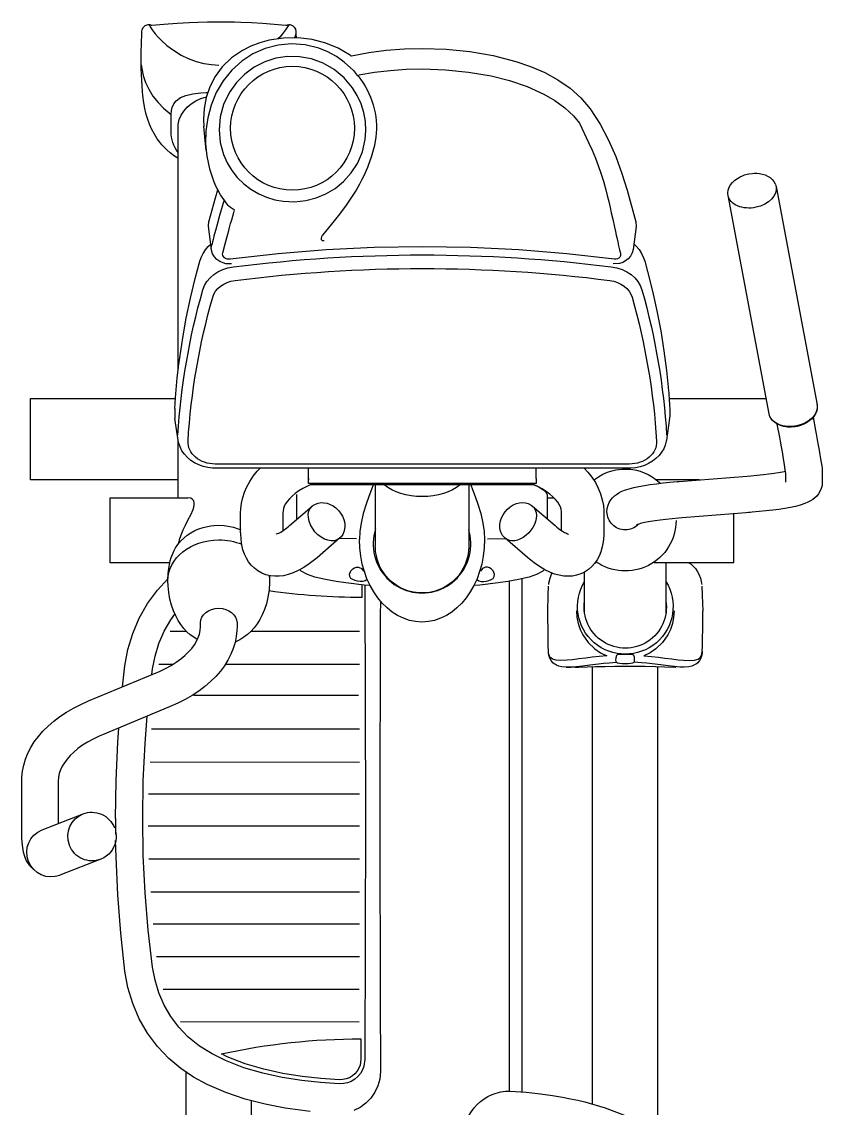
# Model space of a CAD drawing. Header units: millimetres. Extents: x 29224 to 62779, y 35576 to 54938.
# Drawn here: x 56113 to 56731, y 36821 to 37659 of the extents above; entities that cross this region are included whole.
import ezdxf

# ---------------------------------------------------------------- set-up
doc = ezdxf.new("R2010")
doc.units = ezdxf.units.MM
doc.set_wipeout_variables(frame=1)
doc.linetypes.add('IC050MMSOLID', pattern=[0])

# ---------------------------------------------------------------- blocks, each defined once
blk = doc.blocks.new('A$C13C06CBC')
blk.add_wipeout([(1829.48, 197.26), (1829.48, 7.95), (1892.16, 7.95), (1892.16, 197.26), (1965.02, 197.35), (1985.69, 199.95), (2008.44, 207.36), (2026.66, 217.44), (2048.05, 235.47), (2060.88, 252.2), (2069.61, 268.59), (2075.06, 283.38), (2078.28, 298.73), (2078.9, 303.07), (2082, 303.07), (2082, 303.51), (2082.48, 304.59), (2082.7, 310.85), (2081.13, 312.48), (2079.24, 312.21), (2077.18, 325.37), (2071.63, 344.48), (2062.2, 363.42), (2053.15, 376.32), (2040.34, 389.74), (2021.46, 403.71), (1998.97, 414.08), (1974.85, 419.56), (1937.72, 420.42), (1892.16, 420.42), (1892.16, 426.11), (1959.61, 426.11), (1963.03, 427.46), (1964.62, 430.78), (1966.62, 459.41), (1968.95, 459.41), (1970.45, 460.97), (1970.23, 467.36), (1969.25, 468.72), (1966.82, 468.81), (1962.63, 525.71), (1960.65, 534.25), (1954.8, 545.25), (1949.53, 551.35), (1942.09, 557.04), (1934.32, 560.8), (1928.44, 562.52), (1921.35, 563.37), (1892.16, 563.37), (1892.16, 609.73), (1829.48, 609.73), (1829.48, 563.5), (1358.77, 563.5), (1345.38, 555.12), (1336.69, 547), (1322.14, 528.17), (1311.56, 506.92), (1306.2, 490.63), (1249.39, 489.93), (1238.75, 504.05), (1208.74, 526.91), (1185.13, 535.66), (1158.23, 539.57), (1100, 544.14), (1041.51, 545.05), (982.84, 542.32), (925.97, 535.66), (894.72, 523.31), (873.61, 508.51), (863.07, 497.82), (859.18, 492.65), (857.66, 490.63), (497.63, 490.63), (497.66, 509.49), (496.56, 517.83), (494.72, 521.08), (492.65, 522.98), (488.57, 524.67), (483.34, 525.11), (435.38, 524.85), (429.13, 523.68), (423.7, 521.26), (420.03, 518.36), (417.16, 514.87), (417, 549.34), (379.43, 549.34), (378.38, 560.81), (377.53, 571.76), (374.91, 591), (371.58, 604.12), (366.49, 612.67), (361.11, 616.39), (351.5, 617.68), (337.08, 616.42), (305.69, 610.99), (302.26, 612.55), (298.07, 613.76), (291.04, 612.8), (127.01, 581.99), (120.88, 578.2), (117.1, 569.26), (117.46, 560.34), (120.79, 552.16), (125.72, 546.98), (130.92, 545), (137.93, 545.77), (290.54, 574.44), (290.27, 499.49), (261.35, 496.47), (230.68, 491.54), (207.8, 486.73), (183.27, 480.27), (177.22, 477.27), (171.54, 472.43), (157.91, 474.06), (130.12, 467.13), (103.99, 458.27), (73, 442.35), (48, 418.46), (32.59, 386.95), (24.58, 354.83), (20.89, 318.36), (22.02, 281.3), (26.21, 254.34), (23.02, 248.64), (16.41, 234.55), (13.5, 221.92), (12.51, 211.71), (6.7, 211.33), (2.79, 208.8), (2.03, 206.13), (2.77, 203.84), (1.17, 185.79), (0, 152.13), (0.4, 132.65), (1.07, 119.9), (2.04, 107.81), (2.77, 100.41), (2.11, 98.43), (3.53, 94.63), (7.61, 92.77), (21.87, 92.25), (36.14, 92.28), (47.65, 92.79), (64.76, 94.54), (77.08, 97.9), (86.68, 102.37), (91.48, 105.53), (97.81, 110.98), (101.12, 114.64), (105.25, 120.52), (151.69, 120.67), (266.73, 120.92), (282.26, 119.32), (289.97, 118.62), (289.97, 6.69), (353.23, 6.69), (353.23, 120.67), (367.01, 120.67), (367.01, 68.34), (417.16, 68.34), (417.16, 114.34), (429.64, 112.82), (454.25, 93.84), (465.73, 88.15), (483.97, 81.91), (512.82, 77.72), (521.07, 57.99), (527.83, 42.75), (537.55, 27.07), (555.32, 9.73), (570.9, 2.24), (585.5, 0), (622.41, 0), (634.88, 0.6), (644.14, 2.52), (650.64, 6.12), (657.69, 14.63), (659.51, 22.35), (658.84, 27.62), (647, 58.05), (642.58, 66.39), (637.27, 70.62), (632.07, 72.46), (658.61, 73.43), (690.05, 75.41), (713.86, 77.6), (737.52, 80.58), (750.92, 83.77), (762.95, 88.15), (774.58, 93.95), (785.11, 100.85), (792.76, 107.06), (803.32, 118.1), (809.97, 126.94), (867.27, 126.94), (871.04, 114.49), (880.72, 93.26), (890.67, 78.46), (903.56, 64.6), (916.82, 54.51), (1484.45, 54.07), (1506.88, 59.44), (1521.99, 72.91), (1527.92, 85.32), (1530.65, 106.96), (1533.54, 148.29), (1536.52, 149.18), (1536.98, 150.21), (1536.98, 158.16), (1535.7, 158.16), (1533.37, 158.16), (1531.96, 178.42), (1530.94, 188.5), (1529.79, 190.11), (1524.67, 191.45), (1462.19, 191.45), (1462.19, 197.26), (1828.56, 197.26)])
at = {"linetype": 'IC050MMSOLID'}
for p, q in [((127.01, 581.99), (295.46, 613.63)), ((306.86, 610.99), (304.51, 610.99)), ((302.4, 576.66), (133.96, 545.03)), ((290.54, 499.48), (290.54, 574.44)), ((417, 549.34), (379.43, 549.34)), ((417.16, 549.34), (417, 549.34)), ((417.16, 548.09), (417, 548.09)), ((417.16, 548.09), (417, 548.09)), ((417.16, 549.34), (417.16, 548.09)), ((417.16, 548.09), (417.16, 488.06)), ((353.23, 522.91), (353.23, 489.62)), ((417.16, 497.01), (455, 497.01)), ((497.63, 490.63), (857.66, 490.63)), ((341.11, 468.76), (341.13, 149.36)), ((378.39, 451.56), (377.86, 451.56)), ((417.16, 443.29), (417.16, 442.5)), ((834.71, 440.48), (497.64, 440.48)), ((455.01, 434.32), (424.4, 434.32)), ((367.01, 405.47), (367.01, 410.62)), ((373.63, 394.21), (388.57, 411.56)), ((392.38, 416.54), (378.67, 416.53)), ((352.22, 396.82), (344.23, 396.81)), ((352.29, 396.83), (354.81, 396.83)), ((354.81, 396.83), (356.1, 396.83)), ((356.1, 396.83), (356.1, 221.3)), ((429.53, 385.83), (825.26, 385.83)), ((431.43, 376), (824.51, 376)), ((443.96, 262.65), (434.19, 262.65)), ((356.1, 221.3), (344.24, 221.29)), ((352.3, 221.31), (353.58, 221.31)), ((353.61, 221.31), (353.61, 221.3)), ((388.56, 206.65), (373.62, 224.03)), ((383.79, 212.21), (364.51, 212.21)), ((378.64, 201.51), (392.49, 201.53)), ((831.99, 177.09), (869.53, 177.09)), ((867.27, 126.94), (809.97, 126.94)), ((269.28, 120.67), (79.15, 120.67)), ((322.71, 120.7), (305.86, 118.22)), ((367.01, 120.67), (323.23, 120.67)), ((645.82, 61.04), (658.24, 29.41)), ((623.23, 15.66), (610.81, 47.3))]:
    blk.add_line(p, q, dxfattribs=at)
at = {"linetype": 'Continuous'}
for p, q in [((469.92, 177.04), (469.97, 260.65)), ((495.33, 157.15), (495.39, 260.63)), ((519.49, 259.94), (519.49, 132.69)), ((545.21, 100.2), (545.31, 260.6)), ((570.82, 99.12), (570.92, 260.59)), ((595.32, 97.9), (595.42, 260.57)), ((620.09, 97.65), (620.19, 260.56)), ((645.52, 98.03), (645.61, 260.54)), ((670.91, 99.52), (671.01, 260.53)), ((695.62, 101.52), (695.71, 260.51)), ((720.78, 104.04), (720.87, 260.5)), ((745.96, 109.18), (746.05, 260.48)), ((771.03, 122.55), (771.11, 260.46)), ((469.88, 114.5), (469.89, 126.98)), ((495.3, 105.9), (495.31, 116.98))]:
    blk.add_line(p, q, dxfattribs=at)
at = {"linetype": 'IC050MMSOLID'}
for points in [[(294.72, 613.46), (295.96, 613.71), (297.45, 613.79)], [(297.45, 613.79), (297.64, 613.79)], [(297.64, 613.79), (298.07, 613.76), (300.18, 613.37), (302.26, 612.55), (304.26, 611.31), (306.14, 609.68), (307.85, 607.69), (309.34, 605.39), (310.58, 602.85), (311.54, 600.12), (312.02, 598.21)], [(305.03, 610.64), (315.24, 612.56), (317.75, 613.03), (322.29, 613.86), (326.5, 614.63), (330.38, 615.31), (333.91, 615.91), (337.08, 616.42), (339.91, 616.86), (342.4, 617.21), (344.64, 617.48), (346.98, 617.66), (347.97, 617.68), (355.04, 617.68), (357.57, 617.47), (360.01, 616.86), (362.21, 615.92), (364.13, 614.75), (365.78, 613.4), (367.2, 611.94), (368.42, 610.37), (369.51, 608.64), (370.54, 606.64), (371.58, 604.12), (372.74, 600.59), (373.7, 596.93), (374.51, 593.17), (375.31, 588.82), (376.02, 584.27), (376.66, 579.47), (377.26, 574.42), (377.8, 569.1), (378.3, 563.54), (378.43, 561.92), (382.59, 509.55), (382.82, 506.77), (383.28, 501.75), (383.77, 497.06), (384.29, 492.73), (384.83, 488.78), (385.38, 485.24), (385.94, 482.16), (386.48, 479.55), (386.99, 477.46), (387.39, 476.05), (387.7, 475.1), (387.9, 474.59), (387.95, 474.46)], [(312.02, 598.21), (312.3, 596.68), (312.57, 593.78), (312.52, 590.91), (312.14, 588.13), (311.43, 585.52), (310.41, 583.13), (309.09, 581.03), (307.51, 579.28), (305.71, 577.93), (303.75, 577.02), (302.24, 576.63)], [(348.21, 589.48), (348.12, 589.47), (347.69, 589.43), (346.84, 589.34), (345.51, 589.16), (343.69, 588.9), (341.37, 588.54), (338.59, 588.09), (335.39, 587.54), (331.77, 586.91), (327.78, 586.19), (323.43, 585.39), (320.45, 584.84), (310.28, 582.92)], [(377.86, 451.56), (375.32, 451.77), (372.88, 452.39), (370.69, 453.32), (368.77, 454.5), (367.11, 455.84), (365.7, 457.3), (364.48, 458.87), (363.38, 460.6), (362.36, 462.6), (361.31, 465.12), (360.16, 468.65), (359.2, 472.31), (358.39, 476.07), (357.59, 480.42), (356.88, 484.97), (356.23, 489.77), (355.64, 494.83), (355.09, 500.14), (354.6, 505.71), (354.47, 507.32), (350.31, 559.69), (350.08, 562.47), (349.62, 567.49), (349.12, 572.18), (348.61, 576.52), (348.07, 580.47), (347.51, 584), (346.96, 587.09), (346.5, 589.32)], [(355.04, 589.47), (347.97, 589.47)], [(117.31, 561.04), (116.92, 563.97), (116.86, 565.19), (116.89, 567.2), (117.1, 569.26), (117.52, 571.4), (118.16, 573.51), (119.06, 575.53), (120.19, 577.39), (121.57, 579.02), (123.16, 580.36), (124.94, 581.36), (125.63, 581.63)], [(133.31, 544.93), (132, 544.87), (129.84, 545.14), (127.64, 545.9), (125.72, 546.98), (123.91, 548.42), (122.25, 550.17), (120.79, 552.16), (119.57, 554.28), (118.72, 556.18), (118.15, 557.75), (117.61, 559.65), (117.31, 561.04)], [(133.7, 544.98), (133.31, 544.93)], [(417.14, 514.84), (418.38, 516.54), (420.03, 518.36), (421.72, 519.87), (423.7, 521.26), (426.12, 522.55), (429.13, 523.68), (433.02, 524.56), (433.93, 524.69)], [(435.38, 524.85), (442.13, 525.08), (454.65, 525.52)], [(485.47, 525.04), (486.53, 524.97)], [(487.18, 524.87), (485.87, 525.02)], [(486.53, 524.97), (486.81, 524.95)], [(486.81, 524.95), (488.57, 524.67), (490.84, 523.96), (492.65, 522.98), (494.29, 521.58), (495.14, 520.57), (495.75, 519.62), (496.26, 518.63), (496.86, 517.04), (497.41, 514.64), (497.7, 511.17)], [(488.98, 480.01), (489.48, 485.81), (490.06, 491.21), (490.67, 496.14), (491.38, 501.58), (491.98, 506.37), (492.41, 510.51), (492.65, 515.33), (492.39, 519.1), (491.55, 521.87), (490.01, 523.76), (487.6, 524.79), (487.18, 524.87)], [(497.7, 511.21), (497.63, 507.78), (497.27, 503.61), (496.68, 498.71), (495.92, 492.99), (495.09, 486.41), (494.65, 482.41), (494.27, 478.16)], [(454.25, 503.37), (459.26, 502.99), (464.05, 502.02), (468.65, 500.47), (472.86, 498.41), (478.71, 494.3), (483.63, 489.16), (486.58, 484.85), (488.98, 480.01)], [(497.84, 504.58), (497.86, 503.35), (497.79, 496.02), (497.58, 488.9), (497.33, 481.1), (497.17, 473.51), (497.1, 465.68), (497.17, 457.75), (497.34, 450.04), (497.56, 442.81), (497.77, 436.16), (497.87, 429.74), (497.85, 427.37)], [(497.84, 504.67), (497.85, 504.45)], [(171.54, 472.43), (172.9, 473.86), (175.7, 476.28), (178.74, 478.27), (181.97, 479.82), (184.58, 480.71), (192.64, 482.92), (207.8, 486.73), (223.03, 490.09), (238.32, 493), (253.66, 495.46), (269.04, 497.47), (281.76, 498.79)], [(281.76, 498.79), (282.33, 498.85)], [(305.78, 499.88), (322.64, 497.43)], [(322.56, 497.44), (323.42, 497.3), (326.43, 496.53), (329.32, 495.32), (332.05, 493.71), (334.59, 491.72), (336.91, 489.36), (338.96, 486.67), (340.71, 483.69), (342.13, 480.47), (343.2, 477.06), (343.9, 473.5), (344.21, 469.87), (344.23, 468.76), (344.25, 149.35)], [(455.01, 497.01), (455.3, 497.01)], [(455.3, 497.01), (456.76, 496.96)], [(344.92, 465.67), (345.15, 469.84), (345.37, 471.55), (345.91, 474.35), (346.69, 477.23), (347.78, 480.25), (349.18, 483.31), (350.91, 486.35), (352.97, 489.31), (355.35, 492.14), (355.89, 492.71)], [(494.27, 478.16), (493.85, 472.53)], [(26.21, 254.34), (23.75, 267.73), (22.02, 281.3), (20.95, 295.22), (20.59, 309.19), (21.19, 327.54), (23.01, 345.83), (26.14, 363.83), (30.64, 381.27), (34.53, 392.62), (39.21, 403.52), (44.72, 413.74), (51.27, 423.17), (58.79, 431.48), (67.07, 438.47), (78.93, 446.22), (91.28, 452.75), (103.99, 458.27), (116.92, 462.98), (129.94, 467.08), (154.21, 473.85), (157.91, 474.06), (175.7, 471.87), (178.3, 471.08), (180.69, 469.77), (182.75, 468.04), (184.41, 465.98), (185.64, 463.69), (186.44, 461.26), (186.7, 456.32)], [(489.99, 472.75), (489.22, 472.58), (488.61, 472.23), (488.17, 471.61), (487.88, 470.37), (487.82, 467.87), (487.83, 465.97)], [(493.85, 472.53), (493.29, 472.8), (492.27, 472.87), (490.85, 472.81), (489.99, 472.75)], [(493.85, 458.84), (494.27, 459.69), (494.59, 461.22), (494.79, 463.26), (494.87, 465.56), (494.81, 467.87), (494.62, 469.92), (494.32, 471.51), (493.92, 472.46), (493.85, 472.53)], [(41.04, 260.03), (39, 272.08), (37.56, 284.26), (36.67, 296.71), (36.38, 309.2), (36.97, 327.03), (38.77, 344.77), (41.82, 362.19), (45.37, 376.33), (50, 390.01), (55.81, 402.89), (60.71, 411.31), (66.32, 419.04), (72.62, 425.81), (78.18, 430.48), (93.14, 437.41), (99.1, 440.21), (105.19, 442.77), (110.83, 444.88), (116.79, 446.9), (123.07, 448.82), (129.67, 450.65), (134.01, 451.76), (138.69, 452.89), (143.2, 453.93), (147.35, 454.86), (152.34, 455.96), (158.37, 457.27), (161.83, 458.03), (164.52, 458.63), (166.45, 459.06), (169.73, 459.82), (172.86, 460.57), (175.78, 461.3), (178.51, 462), (180.21, 462.09), (180.96, 461.84), (181.66, 461.41), (182.36, 460.67), (182.87, 459.73), (183.17, 458.6), (183.16, 457.45), (178.97, 420.6), (175.96, 383.54), (174.15, 346.36), (173.54, 309.15), (174.15, 272.04), (175.95, 234.99), (178.97, 197.83), (183.18, 160.84), (183.21, 159.62), (183.01, 158.44), (182.58, 157.33), (181.94, 156.39), (181.13, 155.67), (180.21, 155.21), (179.24, 155.04), (178.27, 155.15), (171.34, 156.97), (165.59, 158.49), (161.04, 159.71), (158.56, 160.39), (155.58, 161.21), (152.69, 162.02), (149.89, 162.82), (147.18, 163.61)], [(353.51, 441.33), (353.05, 441.92), (350.83, 445.11), (348.96, 448.45), (347.46, 451.89), (346.34, 455.29), (345.63, 458.29), (345.26, 460.6), (345, 463.24), (344.92, 465.67)], [(487.83, 465.97), (487.83, 465.04), (487.82, 461.94), (487.97, 460.38), (488.31, 459.49), (488.79, 459), (489.49, 458.7), (489.99, 458.61)], [(493.85, 458.84), (493.29, 458.57), (492.27, 458.5), (490.85, 458.56), (489.99, 458.61)], [(494.27, 453.21), (493.85, 458.84)], [(497.7, 420.16), (497.63, 423.59), (497.27, 427.76), (496.68, 432.66), (495.92, 438.38), (495.09, 444.96), (494.65, 448.96), (494.27, 453.21)], [(344.21, 433.95), (347.22, 436.73), (351.26, 439.91), (355.44, 442.63), (359.75, 444.88), (364.14, 446.65), (368.58, 447.94), (373.05, 448.76), (377.25, 449.1), (378.63, 449.12), (393.71, 449.14), (396.18, 449.09), (401, 448.68), (405.05, 447.95), (408.73, 446.91), (412.06, 445.57), (415.07, 443.96), (417.79, 442.06), (420.21, 439.9), (422.52, 437.23), (424.4, 434.34), (425.84, 431.28), (426.85, 428.1), (427.44, 424.85), (427.64, 421.53), (427.45, 418.15), (426.87, 414.69), (425.89, 411.11), (424.47, 407.39), (422.57, 403.49), (420.17, 399.45), (417.32, 395.34), (414.3, 391.51), (413.27, 390.29), (398.33, 372.94)], [(454.25, 427.99), (459.26, 428.38), (464.05, 429.35), (468.65, 430.9), (472.86, 432.95), (478.71, 437.06), (483.63, 442.21), (486.58, 446.52), (488.98, 451.36)], [(488.98, 451.36), (489.48, 445.56), (490.06, 440.16), (490.67, 435.22), (491.38, 429.78), (491.98, 425), (492.41, 420.86), (492.65, 416.04), (492.39, 412.27), (491.55, 409.5), (490.01, 407.6), (487.6, 406.58), (487.18, 406.49)], [(497.85, 427.37), (497.84, 426.77)], [(497.85, 427.37), (497.84, 426.68)], [(388.57, 411.56), (389.7, 412.91), (391.45, 415.18), (392.83, 417.19), (393.84, 418.89), (394.51, 420.23), (394.89, 421.18), (395.04, 421.7), (395.06, 421.8)], [(497.7, 420.2), (497.41, 416.73), (496.86, 414.33), (496.26, 412.74), (495.75, 411.75), (495.14, 410.8), (494.29, 409.78), (492.65, 408.38), (490.84, 407.41), (488.57, 406.7), (486.81, 406.42)], [(497.84, 426.77), (497.7, 420.07)], [(378.67, 416.53), (377.92, 416.5), (376, 416.2), (374.17, 415.61), (372.33, 414.74), (370.46, 413.57), (368.36, 411.92), (366.27, 409.9), (364.2, 407.51), (362.17, 404.75), (360.21, 401.63), (358.35, 398.16), (357.09, 395.47)], [(358.49, 398.41), (360.62, 401.97), (362.87, 404.36), (364.54, 405.47), (383.32, 405.47)], [(422.45, 403.29), (423.56, 401.97), (426.23, 397.24), (428.21, 391.54), (430.12, 383.28), (431.58, 375.19), (432.75, 367.55), (434.37, 353.38), (434.69, 349.66)], [(433.93, 406.67), (433.02, 406.81), (429.13, 407.69), (426.12, 408.81), (425.14, 409.29)], [(454.65, 405.84), (442.13, 406.28), (435.38, 406.52)], [(486.53, 406.39), (485.47, 406.33)], [(487.18, 406.49), (485.87, 406.35)], [(486.81, 406.42), (486.53, 406.39)], [(357.09, 395.05), (357.95, 397.24), (358.49, 398.41)], [(357.09, 395.47), (357.1, 222.5), (358.02, 220.5), (359.86, 216.97), (361.79, 213.79), (363.8, 210.99), (365.83, 208.57), (367.86, 206.53), (369.86, 204.88), (371.8, 203.58), (373.66, 202.62), (375.47, 201.97), (377.28, 201.6), (378.64, 201.51)], [(398.32, 372.93), (397.85, 372.42), (396.13, 370.98), (394.19, 369.9), (392.07, 369.2), (389.81, 368.87), (387.43, 368.93), (384.99, 369.37), (382.53, 370.21), (380.14, 371.42), (377.89, 372.98), (375.86, 374.84), (374.09, 376.96), (372.64, 379.3), (371.57, 381.83), (370.99, 384.19), (370.82, 386.52), (371.03, 388.77), (371.63, 390.87), (372.72, 393), (373.63, 394.21)], [(398.83, 359.34), (398.51, 372.95)], [(430.46, 351.62), (431.11, 352.66), (431.53, 354.55), (431.58, 356.62), (431.36, 358.62), (430.91, 360.52), (430.22, 362.25), (429.22, 363.68), (427.83, 364.62), (425.93, 364.81), (423.5, 363.83), (421.83, 362.25), (421, 360.81), (420.64, 359.45), (420.67, 357.95), (421.02, 356.69), (421.46, 355.76), (422.61, 354.63), (423.68, 353.88)], [(357.06, 346.42), (360.8, 347.86), (366.08, 349.86), (371.98, 351.94), (379.14, 354.11), (386.8, 355.86), (393.02, 356.75), (399.26, 357.11)], [(357.13, 345), (360.25, 345), (365.94, 345), (371.3, 344.99), (376.3, 344.99), (380.94, 344.98), (385.19, 344.98), (389.05, 344.97), (392.51, 344.97), (395.55, 344.96), (398.17, 344.96), (400.36, 344.95), (402.13, 344.94), (403.49, 344.94), (404.5, 344.93), (405.04, 344.92), (405.42, 344.91), (405.89, 344.9), (406.46, 344.87), (407.23, 344.82), (408.35, 344.72), (410.07, 344.49), (412.21, 344.08), (415.24, 343.28), (418.55, 342.06), (421.39, 340.71), (424.31, 338.97), (427.18, 336.88), (429.89, 334.44), (432.38, 331.69), (434.6, 328.67), (436.5, 325.41), (438.06, 321.95), (439.26, 318.33), (440.06, 314.59), (440.48, 310.43), (440.43, 306.35), (439.93, 302.4), (439.02, 298.62), (437.76, 295.05), (436.16, 291.7), (434.28, 288.61), (432.15, 285.79), (429.82, 283.26), (427.34, 281.02), (424.76, 279.09), (422.11, 277.44), (419.45, 276.09), (416.83, 275.02), (414.31, 274.21), (411.96, 273.62), (409.89, 273.25), (408.29, 273.04), (407.22, 272.94), (406.49, 272.89), (405.96, 272.87), (405.55, 272.85), (405.22, 272.84), (404.9, 272.84), (404.8, 272.83), (403.67, 272.85), (403.29, 272.85), (402.47, 272.85), (401.14, 272.86), (399.32, 272.87), (397.04, 272.87), (394.31, 272.88), (391.15, 272.88), (387.57, 272.89), (383.59, 272.89), (379.22, 272.9), (374.46, 272.9), (369.34, 272.91), (363.88, 272.91), (358.08, 272.92), (357.12, 272.92)], [(447.74, 276.7), (457.22, 276.66), (495.68, 276.54), (525.33, 276.48), (554.99, 276.43), (614.33, 276.4), (673.66, 276.43), (703.31, 276.48), (732.93, 276.54), (771.33, 276.66), (790.43, 276.73), (809.46, 276.8), (815.3, 276.28), (820.59, 274.84), (825.56, 272.53), (830.05, 269.41), (833.97, 265.58), (837.19, 261.13), (839.63, 256.19)], [(840.28, 222.67), (837.69, 203.3), (834.72, 187.79), (830.81, 172.45), (825.79, 157.48), (819.51, 143.07), (813.77, 132.6), (807.11, 122.68), (799.53, 113.52), (790.26, 104.68), (779.95, 97.02), (768.83, 90.66), (757.07, 85.63), (744.77, 81.91), (732.16, 79.59), (732.16, 79.59), (732.16, 79.59), (702.79, 76.39), (673.32, 74.11), (643.91, 72.75), (631.5, 72.44)], [(357.07, 271.26), (360.8, 269.82), (366.08, 267.82), (371.98, 265.74), (379.14, 263.57), (386.8, 261.82), (393.02, 260.93), (399.26, 260.57)], [(430.33, 266.26), (431.11, 265.02), (431.53, 263.13), (431.58, 261.06), (431.36, 259.06), (430.91, 257.16), (430.22, 255.43), (429.22, 254), (427.83, 253.06), (425.93, 252.87), (423.5, 253.85), (421.83, 255.43), (421, 256.87), (420.64, 258.23), (420.67, 259.73), (421.02, 260.99), (421.46, 261.92), (422.61, 263.05), (423.68, 263.8)], [(434.69, 268.02), (434.37, 264.3), (432.75, 250.13), (431.58, 242.49), (430.12, 234.4), (428.21, 226.14), (426.23, 220.44), (423.56, 215.71), (422.6, 214.55)], [(434.41, 264.85), (614.13, 265.36), (800.32, 264.81), (805.35, 264.09), (808.31, 262.98), (811.04, 261.38), (813.46, 259.34), (815.51, 256.93), (817.12, 254.21), (818.26, 251.26), (818.88, 248.16), (818.97, 244.99), (817.93, 230.47), (816.34, 216.01), (814.01, 200.98), (810.82, 186.08), (806.59, 171.47), (801.12, 157.33), (795.98, 147.02), (789.85, 137.25), (782.66, 128.29), (775.3, 121.21), (767.09, 115.08), (758.24, 109.97), (748.9, 105.92), (739.14, 102.89), (729.15, 100.96), (700.44, 97.61), (671.64, 95.22), (642.9, 93.8), (614.13, 93.33), (585.36, 93.8), (556.62, 95.22), (535.43, 96.88)], [(784.3, 261.72), (800.09, 261.68), (804.56, 261.04), (806.95, 260.14), (809.23, 258.81), (811.24, 257.11), (812.95, 255.11), (814.29, 252.84), (815.24, 250.38), (815.75, 247.8), (815.83, 245.06), (814.81, 230.76), (813.24, 216.42), (810.93, 201.55), (807.78, 186.85), (803.62, 172.48), (798.25, 158.6), (795.98, 154.04)], [(26.08, 253.64), (25.63, 253.02), (20.4, 244.26), (16.41, 234.55), (13.75, 224.09), (12.49, 213.22), (12.67, 201.95), (14.32, 190.86), (16.29, 183.63), (18.91, 176.71), (22.15, 170.24), (27.89, 161.8), (34.69, 154.71), (42.15, 149.23), (50.15, 145.13), (58.36, 142.37), (66.8, 140.79), (75.31, 140.33), (80.67, 140.59)], [(37.5, 255.87), (31.07, 248.83), (26.81, 242.76), (23.22, 236.19), (20.41, 229.26), (17.84, 218.82), (17.06, 208.08), (18.04, 197.77), (20.67, 187.78), (24.87, 178.38), (30.43, 169.8), (37.45, 162), (45.49, 155.47), (54.65, 150.14), (64.31, 146.19), (74.11, 143.59), (84.03, 142.18), (93.9, 141.91), (98.98, 142.21)], [(26.08, 253.64), (26.18, 253.84), (26.23, 254.09), (26.21, 254.34)], [(37.5, 255.87), (40.65, 258.36), (41.8, 259.47)], [(398.83, 258.34), (398.53, 245.15)], [(398.34, 245.28), (413.28, 227.9), (414.98, 225.86), (418.1, 221.8), (420.87, 217.65), (423.26, 213.37), (425.03, 209.45), (426.32, 205.68), (427.16, 202.06), (427.59, 198.57), (427.61, 195.2), (427.26, 191.93), (426.41, 188.44), (425.12, 185.19), (423.45, 182.21), (421.43, 179.53), (419.11, 177.15), (416.51, 175.09), (413.66, 173.33), (410.54, 171.86), (407.14, 170.68), (403.4, 169.79), (399.28, 169.2), (394.75, 168.94), (393.75, 168.93), (378.68, 168.92), (375.73, 169.01), (371.32, 169.53), (366.98, 170.5), (362.71, 171.89), (358.53, 173.72), (354.46, 175.97), (350.51, 178.65), (346.69, 181.74), (344.22, 184.04)], [(373.65, 224), (373.09, 224.71), (371.94, 226.64), (371.2, 228.73), (370.85, 230.94), (370.89, 233.22), (371.33, 235.56), (372.16, 237.91), (373.38, 240.21), (374.97, 242.38), (376.86, 244.35), (379.02, 246.07), (381.39, 247.48), (383.94, 248.54), (386.6, 249.19), (389.02, 249.37), (391.34, 249.17), (391.63, 249.12)], [(391.63, 249.12), (393.34, 248.66), (395.33, 247.75), (397.27, 246.37), (398.33, 245.3)], [(164.63, 232.09), (164.94, 231.86)], [(164.94, 231.86), (165.42, 231.61)], [(165.67, 231.51), (165.21, 231.7)], [(168.87, 233.4), (169.02, 232.72), (169, 232.2), (168.84, 231.83), (168.57, 231.53), (168.11, 231.3), (167.27, 231.19), (165.72, 231.49), (165.67, 231.51)], [(7.73, 211.48), (8.47, 211.46), (10.29, 211.17), (12.42, 210.57)], [(2.07, 206.34), (2.5, 206.02), (4.02, 205.08), (6.34, 203.53), (9.24, 201.32), (11.8, 199.09), (13.29, 197.68)], [(395.07, 196.36), (395.07, 196.37), (394.99, 196.68), (394.74, 197.4), (394.26, 198.48), (393.5, 199.9), (392.42, 201.63), (391, 203.64), (389.21, 205.89), (388.56, 206.65)], [(427.04, 191.07), (427.48, 191.1), (431.09, 191.19)], [(431.09, 191.19), (432.66, 191.17), (438.18, 190.82), (443.61, 190.01), (448.83, 188.77), (453.23, 187.33), (457.29, 185.64), (461, 183.72), (464.35, 181.61), (467.39, 179.32), (470.11, 176.86), (472.55, 174.2), (474.7, 171.36), (476.55, 168.33), (478.07, 165.18), (478.26, 164.72)], [(388.32, 152.01), (388.51, 156.16), (388.7, 157.83), (389.15, 160.55), (389.79, 163.3), (390.67, 166.16), (391.75, 168.94)], [(141.63, 159.31), (140.58, 158.44), (133.49, 153.38), (125.71, 149.2), (125.58, 149.14)], [(141.95, 159.59), (141.63, 159.33)], [(141.95, 159.58), (141.63, 159.31)], [(142.21, 159.82), (141.95, 159.59)], [(145.15, 164.21), (144.24, 162.61), (143.3, 161.13), (142.21, 159.82)], [(147.18, 163.61), (145.15, 164.21)], [(186.71, 161.96), (186.58, 157.43), (184.85, 152.74), (183.31, 150.59), (181.32, 148.74), (178.93, 147.32), (176.23, 146.47)], [(463.6, 166.12), (466.39, 166.12), (469.33, 166.03), (474.03, 165.52), (478.69, 164.57), (483.28, 163.18), (487.79, 161.35), (492.23, 159.09), (496.56, 156.39), (500.78, 153.26), (504.86, 149.72), (508.79, 145.76), (512.55, 141.41), (516.11, 136.69), (519.47, 131.61), (522.6, 126.21), (525.49, 120.52), (528.1, 114.65), (549.83, 62.28), (550.92, 59.76), (553.13, 55.16), (555.48, 50.88), (557.95, 46.95), (560.53, 43.38), (563.18, 40.19), (565.9, 37.38), (568.64, 34.95), (571.4, 32.91), (574.16, 31.24), (576.93, 29.94), (579.72, 29), (582.56, 28.41), (585.5, 28.21), (618.31, 28.21)], [(2.07, 97.92), (2.5, 98.25), (4.02, 99.18), (6.34, 100.74), (9.24, 102.95), (11.8, 105.18), (14.57, 107.87), (18.27, 112), (22.05, 117.04), (25.7, 123.01), (28.39, 128.54), (30.68, 134.72), (32.16, 140.43), (33.09, 146.47), (33.37, 152.13)], [(154.22, 144.39), (135.88, 149.45), (129.69, 151.26)], [(137.39, 156.2), (142.48, 154.66), (149.5, 152.64), (156.36, 150.74), (160.9, 149.52), (165.41, 148.32), (167.01, 147.89), (168.02, 147.62), (169.67, 147.18), (171.94, 146.58)], [(431.1, 112.83), (430.12, 112.84), (425.44, 113.06), (421.74, 113.48), (418.6, 114.01), (415.81, 114.65), (413.24, 115.4), (410.76, 116.3), (408.32, 117.38), (405.82, 118.73), (403.21, 120.45), (400.6, 122.58), (398.16, 125.02), (395.98, 127.69), (394.06, 130.57), (392.42, 133.61), (391.07, 136.78), (390, 139.97), (389.18, 143.32), (388.76, 145.8), (388.49, 148.16), (388.32, 152.01)], [(98.98, 142.21), (103.74, 142.77), (113.37, 144.76), (122.62, 147.89), (125.35, 149.08)], [(157.96, 144.18), (157.06, 144.08), (154.22, 144.39)], [(176.02, 146.42), (157.72, 144.15)], [(184.57, 137.5), (181.91, 138.41), (178.84, 139.89), (175.96, 141.74), (173.31, 143.96), (171.49, 145.84)], [(175.81, 146.39), (174.64, 146.28), (171.94, 146.58)], [(176.33, 146.49), (175.81, 146.39)], [(344.25, 149.35), (344.18, 147.25), (343.76, 143.62), (342.95, 140.07), (341.76, 136.66), (340.2, 133.44), (338.29, 130.48), (336.07, 127.82), (333.57, 125.52), (330.83, 123.62), (327.91, 122.15), (324.88, 121.14), (323.02, 120.75)], [(98.92, 142.21), (91.61, 141.56), (80.66, 140.59)], [(265.88, 121.03), (259.15, 121.9), (243.8, 124.22), (228.5, 126.98), (213.25, 130.2), (198.06, 133.86), (184.57, 137.5)], [(476.43, 135.47), (476.4, 135.42), (474.7, 132.67), (472.7, 130), (470.41, 127.46), (467.82, 125.06), (464.93, 122.81), (461.71, 120.72), (458.14, 118.79), (454.21, 117.06), (449.9, 115.57), (445.23, 114.35), (440.23, 113.46), (434.97, 112.95), (431.09, 112.83)], [(466.39, 137.91), (463.6, 137.91)], [(652.96, 8.51), (652.23, 7.65), (650.64, 6.12), (648.95, 4.85), (647.16, 3.79), (645.23, 2.9), (643.05, 2.13), (640.38, 1.44), (636.81, 0.81), (632.96, 0.39), (629.05, 0.14), (624.57, 0.01), (622.41, 0), (585.5, 0), (582.55, 0.09), (577.85, 0.59), (573.2, 1.55), (568.61, 2.94), (564.09, 4.77), (559.66, 7.03), (555.32, 9.73), (551.11, 12.85), (547.02, 16.4), (543.09, 20.36), (539.34, 24.71), (535.77, 29.43), (532.41, 34.51), (529.28, 39.9), (526.39, 45.6), (523.78, 51.47), (502.05, 103.84), (500.96, 106.36), (498.76, 110.96), (496.41, 115.24), (493.93, 119.17), (491.35, 122.74), (488.7, 125.93), (485.99, 128.74), (483.24, 131.17), (480.48, 133.21), (477.72, 134.87), (474.95, 136.18), (472.16, 137.12), (469.32, 137.7), (466.39, 137.91)], [(402.36, 121.12), (401.52, 121.28), (398.45, 122.06), (395.17, 123.17), (391.9, 124.5), (388.1, 126.27), (384.44, 128.14), (380.21, 130.36), (376.26, 132.18), (374.29, 132.85), (372.49, 133.18), (370.9, 133.12), (369.57, 132.69), (368.3, 131.69), (367.47, 130.36), (367.01, 128.15), (367.01, 128.05)], [(417.16, 114.34), (417.16, 68.34), (367.01, 68.34), (367.01, 128.1)], [(266.73, 120.92), (265.88, 121.03)], [(298.22, 118.05), (289.97, 118.62), (274.54, 120.03), (266.73, 120.92)], [(353.23, 120.67), (353.23, 6.69), (290.54, 6.69), (290.54, 118.58)], [(499.11, 100.96), (489.12, 102.89), (479.37, 105.92), (470.03, 109.97), (461.18, 115.08), (456.81, 118.1)], [(33.17, 92.24), (41.49, 93.82), (46.82, 95.62), (52.06, 98.05), (57.29, 101.24), (62.34, 105.18), (66.7, 109.43), (71.51, 115.28)], [(496.62, 79.59), (496.62, 79.59), (483.97, 81.91), (471.64, 85.63), (459.83, 90.66), (448.67, 97.02), (438.3, 104.68), (429.64, 112.82)], [(503.44, 100.39), (499.11, 100.96)], [(512.82, 77.72), (496.62, 79.59), (496.62, 79.59)], [(614.45, 72.29), (584.99, 72.75), (555.55, 74.11), (544.56, 74.85)], [(614.45, 72.29), (626.69, 72.37)]]:
    blk.add_lwpolyline(points, dxfattribs=at)
at = {"linetype": 'Continuous'}
for points in [[(860.3, 340.77, -0.413395), (824.56, 376.87), (825.54, 389.33), (826.72, 400.2), (828.01, 409.5), (829.29, 417.23), (830.47, 423.42), (831.66, 428.97), (833, 434.59), (837.54, 450.26), (843.4, 465.57)], [(282.33, 498.85, -0.006077), (298.22, 500.04, -0.006077)], [(298.22, 500.04, -0.045348), (305.78, 499.88, -0.045348)], [(41.8, 259.47, -0.202177), (89.14, 273.31), (95.45, 272.2), (104.41, 269.74), (110.97, 267.36), (112.5, 266.74), (118.9, 263.85), (121.68, 262.46), (125.26, 260.55), (129.79, 257.94), (135.19, 254.55), (141.42, 250.31), (148.42, 245.16), (156.16, 239.08), (164.63, 232.09)], [(100.89, 120.67, -0.16514), (84.67, 115.28), (71.42, 115.28), (68.57, 115.51), (66.05, 116.07), (63.25, 117.32), (61.03, 119.04), (58.53, 122.42), (56.81, 126.66), (55.59, 131.96), (54.81, 138.16), (54.51, 142.43), (54.45, 143.65)]]:
    blk.add_lwpolyline(points, format="xyb", dxfattribs=at)
at = {"linetype": 'IC050MMSOLID'}
for points in [[(391.11, 272.88), (396.31, 271.69), (401.61, 271.23, 1.034625), (401.61, 346.45), (396.31, 345.99), (391.85, 345.01)], [(105.25, 120.52), (103.55, 117.88), (101.12, 114.64), (98.86, 112.04), (96.76, 109.92), (94.86, 108.19), (92.75, 106.46), (90.21, 104.6), (86.68, 102.37), (82.7, 100.26), (78.88, 98.57), (75.28, 97.24), (73.03, 96.52), (70.49, 95.81), (67.01, 94.97), (62.52, 94.12), (56.96, 93.38), (53.79, 93.1), (45.32, 92.68), (36.14, 92.28, -0.019554), (7.61, 92.77), (5.89, 93.06), (4.22, 93.89), (2.84, 95.37), (2.12, 97.46), (2.07, 97.93), (2.16, 98.93), (2.64, 99.83), (2.77, 100.41), (1.86, 109.69), (1.07, 119.9), (0.54, 129.32), (0.27, 135.99), (0.08, 143.22), (0, 152.13), (0.15, 164.26), (0.3, 169.18), (0.65, 177.33), (1.17, 185.79), (1.88, 194.84), (2.77, 203.84), (2.73, 204.47), (2.28, 205.16), (2.03, 206.13), (2.12, 206.8), (2.79, 208.8), (4.1, 210.29), (5.78, 211.17), (7.61, 211.49), (9.6, 211.58), (12.51, 211.71)]]:
    blk.add_lwpolyline(points, format="xyb", dxfattribs=at)
blk.add_lwpolyline([(63.79, 155.78), (73.44, 153.15), (83.25, 152.26), (93.02, 153.11), (102.44, 155.66), (108.71, 158.44), (114.64, 162.01), (120.11, 166.32), (124.95, 171.25), (129.22, 176.85), (132.8, 183.02), (135.35, 188.95), (137.25, 195.24), (138.43, 201.74), (138.84, 210.5), (137.95, 219.2), (135.9, 227.21), (132.79, 234.74), (128.5, 241.95), (123.29, 248.33), (116.63, 254.29), (109.21, 259.05), (100.24, 262.85), (90.74, 265.02), (83.87, 265.51), (76.9, 265.14), (69.99, 263.91), (63.38, 261.84), (56.97, 258.94), (50.91, 255.23), (43.26, 248.77), (36.76, 240.98), (31.97, 232.63), (28.64, 223.53), (26.97, 214.42), (26.82, 205.15), (28.17, 196.16), (30.93, 187.52), (35.04, 179.46), (40.31, 172.2), (46.78, 165.76), (54.08, 160.49), (58.85, 157.89)], close=True, dxfattribs=at)
at = {"linetype": 'Continuous'}
blk.add_circle((82.17, 208.91), 47.78, dxfattribs=at)
for centre, radius, start, end in [((459.21, -162.92), 688.46, 87.81364, 90.37966), ((514.88, -2436.66), 2843.14, 90.5927, 91.214), ((300.5, 187.11), 69.1, 268.10682, 274.45159)]:
    blk.add_arc(centre, radius, start, end, dxfattribs=at)
at = {"linetype": 'IC050MMSOLID', "extrusion": (0, 0, -1)}
for centre, major_axis, ratio, start_param, end_param in [((298.93, 595.14), (-3.47, 18.48), 0.689718, 0, 0.1532), ((298.93, 595.14), (-3.47, 18.48), 0.689718, 0.1532, 0.16827), ((298.93, 595.14), (-3.47, 18.48), 0.689718, 0.16827, 1.538195), ((298.93, 595.14), (-3.47, 18.48), 0.689718, 1.538195, 3.141593), ((130.49, 563.51), (-3.47, 18.48), 0.689718, -0.103492, 0), ((130.49, 563.51), (-3.47, 18.48), 0.689718, 0, 1.538195), ((130.49, 563.51), (-3.47, 18.48), 0.689718, 1.538195, 3.141593), ((364.37, 560.81), (14.06, 1.12), 0.569869, -0.000047, 0.138589), ((130.49, 563.51), (-3.47, 18.48), 0.689718, 3.141593, 3.160009), ((384.62, 465.67), (0, 39.18), 0.993536, 0.000678, 2.186611), ((450.94, 465.68), (0, 36.86), 0.997015, -0.555013, 3.694909), ((350.5, -316.4), (-0.84, 814.94), 0.799081, -0.221313, -0.047301), ((451.57, 465.68), (0, 31.72), 0.992545, -0.157493, 3.292328), ((354.79, -316.4), (-0.83, 807.14), 0.799081, -0.221313, -0.047301), ((324.28, 468.77), (-0.02, 21.06), 0.799081, -0.047301, 1.572035), ((211.82, 450.36), (-0.03, 28.86), 0.799081, -1.411333, -0.221313), ((216.12, 450.37), (-0.02, 21.06), 0.799081, -1.411333, -0.221313), ((377.86, 465.67), (0, 14.1), 0.993536, 0.783448, 1.570796), ((377.86, 465.67), (0, 14.1), 0.993536, 1.570796, 3.141593), ((919.18, 308.76), (-0.96, 925.26), 0.799081, 4.555403, 4.871852), ((923.48, 308.76), (-0.95, 917.47), 0.799081, 4.555403, 4.871852), ((377.86, 465.67), (0, 14.1), 0.993536, 3.141593, 3.159447), ((385.98, 383.58), (-12.35, 10.63), 0.682942, 0.000216, 0.49071), ((385.98, 383.58), (-12.35, 10.63), 0.682942, 0.49071, 3.142557), ((344.48, 308.97), (0.02, 36.04), 0.601223, 0.620538, 2.519191), ((-57.47, 261.64), (0, 501.49), 0.999901, 1.568796, 1.712727), ((1285.74, 261.64), (0, 501.49), 0.999901, 4.496146, 4.712551), ((385.98, 234.65), (12.36, 10.62), 0.682116, -0.001505, 3.139249), ((431.09, 152.01), (0, 39.18), 0.805478, -0.132791, -0.000066), ((431.09, 152.01), (0, 39.18), 0.805478, 4.712389, 5.18271), ((211.83, 167.88), (-0.03, 28.86), 0.799081, 3.365383, 4.555403), ((216.13, 167.88), (-0.02, 21.06), 0.799081, 3.365383, 4.555403), ((463.6, 152.01), (0, 14.1), 0.805478, -1.570796, 0), ((431.09, 152.01), (0, 39.18), 0.805478, 3.141615, 4.712389), ((463.6, 152.01), (0, 14.1), 0.805478, 3.141593, 4.712389), ((82.41, 152.13), (0, 31.72), 0.81065, 3.268578, 4.404603), ((354.74, 934.5), (-0.83, 807.14), 0.799081, 3.191371, 3.365383), ((324.29, 149.37), (-0.02, 21.06), 0.799081, 1.572035, 3.191371), ((350.44, 934.5), (-0.84, 814.94), 0.799081, 3.191371, 3.365383), ((628.32, 54.17), (17.51, 6.87), 0.98964, 3.141593, 4.712457), ((628.32, 54.17), (17.51, 6.87), 0.98964, -1.418812, -1.03177), ((628.32, 54.17), (17.51, 6.87), 0.98964, -1.03177, 0), ((628.32, 54.17), (17.51, 6.87), 0.98964, 0, 1.570815), ((628.32, 54.17), (17.51, 6.87), 0.98964, 1.585896, 3.141593), ((628.32, 54.17), (17.51, 6.87), 0.98964, 1.570815, 1.585896), ((640.74, 22.53), (-17.51, -6.87), 0.98964, 3.141593, 6.283185)]:
    blk.add_ellipse(centre, major_axis=major_axis, ratio=ratio, start_param=start_param, end_param=end_param, dxfattribs=at)
at = {"linetype": 'Continuous', "extrusion": (0, 0, -1)}
blk.add_ellipse((399.26, 308.84), major_axis=(63.64, 0), ratio=0.758441, start_param=-1.570796, end_param=1.570796, dxfattribs=at)

msp = doc.modelspace()

# ---------------------------------------------------------------- block references
at = {"rotation": 270}
msp.add_blockref('A$C13C06CBC', (56113.07, 37659.18), dxfattribs=at)

doc.saveas('drawing.dxf')
